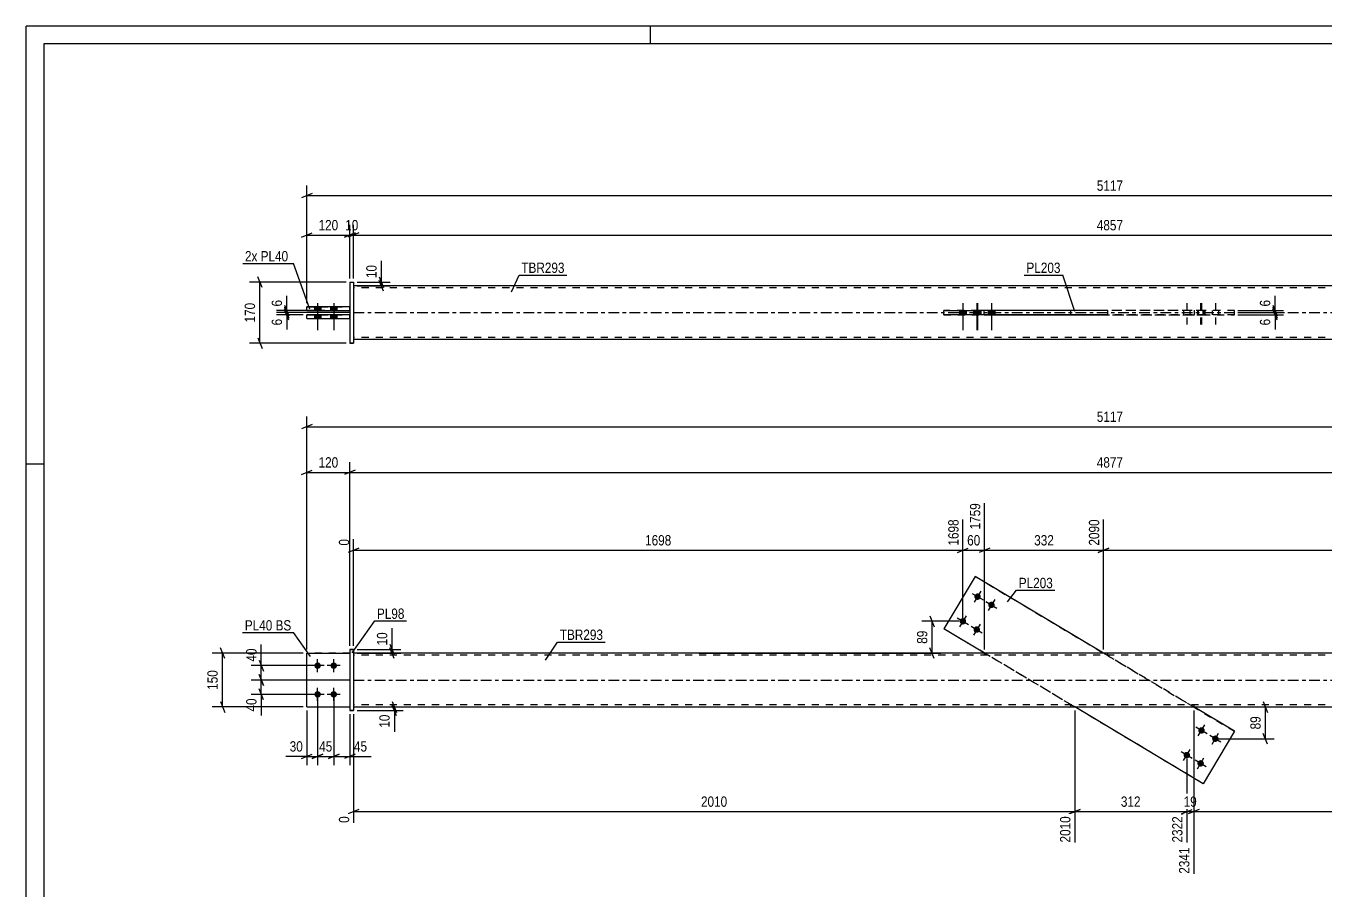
# Model space of a CAD drawing. Header units: millimetres. Extents: x 0 to 594, y 0 to 420.
# Drawn here: x 0 to 362.3, y 179.1 to 420 of the extents above; entities that cross this region are included whole.
import ezdxf

# ---------------------------------------------------------------- set-up
doc = ezdxf.new("R2010")
doc.units = ezdxf.units.MM
doc.linetypes.add('DXK_LINE_DOT2', pattern=[3.9198, 1.9599, -1.9599])
doc.linetypes.add('DXK_LINE_DOT3', pattern=[5.9187, 2.979, -0.9799, 0.9799, -0.9799])
doc.styles.add('Arial Narrow', font='ARIALN.TTF', dxfattribs={"height": 0.2})

# ---------------------------------------------------------------- blocks, each defined once
blk = doc.blocks.new('Unknown-580609029-1130')
at = {"color": 5, "linetype": 'Continuous'}
for p, q in [((594, 420), (0, 420)), ((0, 420), (0, 0)), ((174, 415), (174, 420)), ((589, 415), (5, 415)), ((5, 415), (5, 5)), ((5, 298), (0, 298))]:
    blk.add_line(p, q, dxfattribs=at)
blk = doc.blocks.new('Part-580609029-1689 - 1673')
at = {"color": 2, "linetype": 'Continuous'}
for p, q in [((264.5, 266.72), (255.78, 252.12)), ((264.5, 266.72), (264.5, 266.72)), ((300.29, 245.34), (264.5, 266.72)), ((267.14, 245.34), (255.78, 252.12)), ((328.06, 208.97), (292.26, 230.34)), ((336.77, 223.56), (325.42, 230.34)), ((336.77, 223.56), (328.06, 208.97))]:
    blk.add_line(p, q, dxfattribs=at)
at = {"color": 7, "linetype": 'DXK_LINE_DOT2'}
for p, q in [((264.5, 266.72), (336.77, 223.56)), ((328.06, 208.97), (255.78, 252.12)), ((292.26, 230.34), (267.14, 245.34)), ((325.42, 230.34), (300.29, 245.34))]:
    blk.add_line(p, q, dxfattribs=at)
blk = doc.blocks.new('Bolt-580609029-1681 - 1673')
at = {"linetype": 'Continuous'}
for points in [[(327.13, 223.03), (326.98, 223.14), (326.86, 223.28), (326.77, 223.45), (326.71, 223.63), (326.7, 223.81), (326.72, 224), (326.78, 224.18), (326.88, 224.34), (327, 224.48), (327.16, 224.59), (327.33, 224.66), (327.51, 224.7), (327.7, 224.69), (327.89, 224.65), (328.06, 224.57), (328.21, 224.46), (328.33, 224.32), (328.42, 224.15), (328.48, 223.97), (328.5, 223.79), (328.47, 223.6), (328.41, 223.42), (328.32, 223.26), (328.19, 223.12), (328.03, 223.01), (327.86, 222.94), (327.68, 222.9), (327.49, 222.91), (327.31, 222.95)], [(331, 220.72), (330.85, 220.83), (330.72, 220.97), (330.63, 221.14), (330.58, 221.32), (330.56, 221.51), (330.58, 221.69), (330.64, 221.87), (330.74, 222.03), (330.87, 222.17), (331.02, 222.28), (331.19, 222.35), (331.38, 222.39), (331.57, 222.39), (331.75, 222.34), (331.92, 222.27), (332.07, 222.15), (332.2, 222.01), (332.29, 221.85), (332.34, 221.67), (332.36, 221.48), (332.34, 221.29), (332.28, 221.11), (332.18, 220.95), (332.05, 220.82), (331.9, 220.71), (331.72, 220.63), (331.54, 220.6), (331.35, 220.6), (331.17, 220.64)], [(323.03, 216.16), (322.88, 216.27), (322.76, 216.41), (322.67, 216.58), (322.61, 216.76), (322.59, 216.94), (322.62, 217.13), (322.68, 217.31), (322.77, 217.47), (322.9, 217.61), (323.06, 217.72), (323.23, 217.79), (323.41, 217.83), (323.6, 217.82), (323.78, 217.78), (323.96, 217.7), (324.11, 217.59), (324.23, 217.45), (324.32, 217.29), (324.38, 217.11), (324.39, 216.92), (324.37, 216.73), (324.31, 216.55), (324.21, 216.39), (324.09, 216.25), (323.93, 216.15), (323.76, 216.07), (323.58, 216.03), (323.39, 216.04), (323.2, 216.08)], [(326.9, 213.85), (326.75, 213.96), (326.62, 214.11), (326.53, 214.27), (326.47, 214.45), (326.46, 214.64), (326.48, 214.82), (326.54, 215), (326.64, 215.16), (326.77, 215.3), (326.92, 215.41), (327.09, 215.48), (327.28, 215.52), (327.47, 215.52), (327.65, 215.48), (327.82, 215.4), (327.97, 215.28), (328.09, 215.14), (328.19, 214.98), (328.24, 214.8), (328.26, 214.61), (328.24, 214.42), (328.17, 214.25), (328.08, 214.08), (327.95, 213.95), (327.8, 213.84), (327.62, 213.76), (327.44, 213.73), (327.25, 213.73), (327.07, 213.77)]]:
    blk.add_hatch(color=1, dxfattribs=at).paths.add_polyline_path(points)
at = {"color": 1, "linetype": 'Continuous'}
for p, q in [((329.14, 222.88), (326.05, 224.72)), ((326.67, 222.25), (328.52, 225.35)), ((333, 220.57), (329.91, 222.42)), ((330.54, 219.95), (332.38, 223.04)), ((325.04, 216.01), (321.95, 217.85)), ((322.57, 215.39), (324.42, 218.48)), ((328.9, 213.7), (325.81, 215.55)), ((326.44, 213.08), (328.28, 216.17))]:
    blk.add_line(p, q, dxfattribs=at)
blk = doc.blocks.new('Bolt-580609029-1680 - 1673')
at = {"linetype": 'Continuous'}
for points in [[(265.65, 261.83), (265.81, 261.72), (265.93, 261.58), (266.02, 261.42), (266.08, 261.24), (266.09, 261.05), (266.07, 260.86), (266.01, 260.68), (265.91, 260.52), (265.79, 260.38), (265.63, 260.28), (265.46, 260.2), (265.27, 260.17), (265.09, 260.17), (264.9, 260.21), (264.73, 260.29), (264.58, 260.4), (264.46, 260.54), (264.37, 260.71), (264.31, 260.89), (264.29, 261.08), (264.32, 261.26), (264.38, 261.44), (264.47, 261.6), (264.6, 261.74), (264.75, 261.85), (264.93, 261.92), (265.11, 261.96), (265.3, 261.96), (265.48, 261.91)], [(269.52, 259.53), (269.67, 259.41), (269.79, 259.27), (269.88, 259.11), (269.94, 258.93), (269.96, 258.74), (269.93, 258.55), (269.87, 258.38), (269.78, 258.22), (269.65, 258.08), (269.5, 257.97), (269.32, 257.9), (269.14, 257.86), (268.95, 257.86), (268.77, 257.9), (268.6, 257.98), (268.44, 258.1), (268.32, 258.24), (268.23, 258.4), (268.17, 258.58), (268.16, 258.77), (268.18, 258.96), (268.24, 259.13), (268.34, 259.29), (268.46, 259.43), (268.62, 259.54), (268.79, 259.61), (268.98, 259.65), (269.16, 259.65), (269.35, 259.61)], [(261.55, 254.97), (261.7, 254.85), (261.83, 254.71), (261.92, 254.55), (261.97, 254.37), (261.99, 254.18), (261.97, 253.99), (261.91, 253.82), (261.81, 253.65), (261.68, 253.52), (261.53, 253.41), (261.36, 253.33), (261.17, 253.3), (260.98, 253.3), (260.8, 253.34), (260.63, 253.42), (260.48, 253.53), (260.36, 253.68), (260.26, 253.84), (260.21, 254.02), (260.19, 254.21), (260.21, 254.39), (260.28, 254.57), (260.37, 254.73), (260.5, 254.87), (260.65, 254.98), (260.83, 255.05), (261.01, 255.09), (261.2, 255.09), (261.38, 255.05)], [(265.42, 252.66), (265.57, 252.55), (265.69, 252.4), (265.78, 252.24), (265.84, 252.06), (265.86, 251.87), (265.83, 251.69), (265.77, 251.51), (265.68, 251.35), (265.55, 251.21), (265.39, 251.1), (265.22, 251.03), (265.04, 250.99), (264.85, 250.99), (264.66, 251.03), (264.49, 251.11), (264.34, 251.23), (264.22, 251.37), (264.13, 251.53), (264.07, 251.71), (264.06, 251.9), (264.08, 252.09), (264.14, 252.26), (264.24, 252.43), (264.36, 252.56), (264.52, 252.67), (264.69, 252.75), (264.87, 252.78), (265.06, 252.78), (265.25, 252.74)]]:
    blk.add_hatch(color=1, dxfattribs=at).paths.add_polyline_path(points)
at = {"color": 1, "linetype": 'Continuous'}
for p, q in [((263.65, 261.98), (266.74, 260.14)), ((266.12, 262.61), (264.27, 259.52)), ((267.51, 259.68), (270.6, 257.83)), ((269.98, 260.3), (268.13, 257.21)), ((259.55, 255.12), (262.64, 253.27)), ((262.01, 255.74), (260.17, 252.65)), ((263.41, 252.81), (266.5, 250.96)), ((265.88, 253.43), (264.03, 250.34))]:
    blk.add_line(p, q, dxfattribs=at)
blk = doc.blocks.new('Bolt-580609029-1683 - 1673')
at = {"linetype": 'Continuous'}
for points in [[(81.27, 240.94), (81.09, 240.96), (80.91, 241.02), (80.75, 241.12), (80.61, 241.24), (80.49, 241.39), (80.42, 241.57), (80.38, 241.75), (80.38, 241.94), (80.42, 242.12), (80.49, 242.29), (80.61, 242.45), (80.75, 242.57), (80.91, 242.67), (81.09, 242.72), (81.27, 242.74), (81.46, 242.72), (81.64, 242.67), (81.8, 242.57), (81.94, 242.45), (82.05, 242.29), (82.13, 242.12), (82.17, 241.94), (82.17, 241.75), (82.13, 241.57), (82.05, 241.39), (81.94, 241.24), (81.8, 241.12), (81.64, 241.02), (81.46, 240.96)], [(85.77, 240.94), (85.59, 240.96), (85.41, 241.02), (85.25, 241.12), (85.11, 241.24), (84.99, 241.39), (84.92, 241.57), (84.88, 241.75), (84.88, 241.94), (84.92, 242.12), (84.99, 242.29), (85.11, 242.45), (85.25, 242.57), (85.41, 242.67), (85.59, 242.72), (85.77, 242.74), (85.96, 242.72), (86.14, 242.67), (86.3, 242.57), (86.44, 242.45), (86.55, 242.29), (86.63, 242.12), (86.67, 241.94), (86.67, 241.75), (86.63, 241.57), (86.55, 241.39), (86.44, 241.24), (86.3, 241.12), (86.14, 241.02), (85.96, 240.96)], [(81.27, 232.94), (81.09, 232.96), (80.91, 233.02), (80.75, 233.12), (80.61, 233.24), (80.49, 233.39), (80.42, 233.57), (80.38, 233.75), (80.38, 233.94), (80.42, 234.12), (80.49, 234.29), (80.61, 234.45), (80.75, 234.57), (80.91, 234.67), (81.09, 234.72), (81.27, 234.74), (81.46, 234.72), (81.64, 234.67), (81.8, 234.57), (81.94, 234.45), (82.05, 234.29), (82.13, 234.12), (82.17, 233.94), (82.17, 233.75), (82.13, 233.57), (82.05, 233.39), (81.94, 233.24), (81.8, 233.12), (81.64, 233.02), (81.46, 232.96)], [(85.77, 232.94), (85.59, 232.96), (85.41, 233.02), (85.25, 233.12), (85.11, 233.24), (84.99, 233.39), (84.92, 233.57), (84.88, 233.75), (84.88, 233.94), (84.92, 234.12), (84.99, 234.29), (85.11, 234.45), (85.25, 234.57), (85.41, 234.67), (85.59, 234.72), (85.77, 234.74), (85.96, 234.72), (86.14, 234.67), (86.3, 234.57), (86.44, 234.45), (86.55, 234.29), (86.63, 234.12), (86.67, 233.94), (86.67, 233.75), (86.63, 233.57), (86.55, 233.39), (86.44, 233.24), (86.3, 233.12), (86.14, 233.02), (85.96, 232.96)]]:
    blk.add_hatch(color=1, dxfattribs=at).paths.add_polyline_path(points)
at = {"color": 1, "linetype": 'Continuous'}
for p, q in [((81.27, 240.04), (81.27, 243.64)), ((85.77, 240.04), (85.77, 243.64)), ((83.07, 241.84), (79.47, 241.84)), ((87.57, 241.84), (83.97, 241.84)), ((81.27, 232.04), (81.27, 235.64)), ((85.77, 232.04), (85.77, 235.64)), ((83.07, 233.84), (79.47, 233.84)), ((87.57, 233.84), (83.97, 233.84))]:
    blk.add_line(p, q, dxfattribs=at)
blk = doc.blocks.new('Part-580609029-1694 - 1673')
at = {"color": 2, "linetype": 'Continuous'}
for p, q in [((91.27, 246.34), (90.27, 246.34)), ((90.27, 246.34), (90.27, 229.34)), ((91.27, 246.34), (91.27, 246.34)), ((91.27, 246.34), (91.27, 229.34)), ((90.27, 229.34), (91.27, 229.34))]:
    blk.add_line(p, q, dxfattribs=at)
at = {"color": 7, "linetype": 'DXK_LINE_DOT2'}
for p, q in [((90.27, 246.34), (91.27, 246.34)), ((91.27, 229.34), (90.27, 229.34))]:
    blk.add_line(p, q, dxfattribs=at)
blk = doc.blocks.new('Part-580609029-1704 - 1673')
at = {"color": 2, "linetype": 'Continuous'}
for p, q in [((424.77, 245.34), (91.27, 245.34)), ((91.27, 230.34), (424.77, 230.34))]:
    blk.add_line(p, q, dxfattribs=at)
at = {"color": 7, "linetype": 'DXK_LINE_DOT2'}
for p, q in [((91.27, 245.34), (91.27, 230.34)), ((424.77, 244.74), (91.27, 244.74)), ((267.04, 245.34), (267.04, 244.74)), ((301.4, 245.34), (301.4, 244.74)), ((424.77, 230.94), (91.27, 230.94)), ((291.15, 230.34), (291.15, 230.94)), ((325.52, 230.34), (325.52, 230.94))]:
    blk.add_line(p, q, dxfattribs=at)
at = {"color": 7, "linetype": 'DXK_LINE_DOT3'}
blk.add_line((91.27, 237.84), (424.77, 237.84), dxfattribs=at)
blk = doc.blocks.new('Part-580609029-1720 - 1673')
at = {"color": 2, "linetype": 'Continuous'}
for p, q in [((78.27, 230.34), (78.27, 245.34)), ((78.27, 245.34), (90.27, 245.34)), ((78.27, 230.34), (78.27, 230.34)), ((78.27, 230.34), (90.27, 230.34))]:
    blk.add_line(p, q, dxfattribs=at)
at = {"color": 7, "linetype": 'DXK_LINE_DOT2'}
for p, q in [((90.27, 245.34), (78.27, 245.34)), ((90.27, 245.34), (90.27, 230.34)), ((78.27, 230.34), (78.27, 230.34)), ((78.27, 230.34), (90.27, 230.34)), ((90.27, 230.34), (90.27, 230.34))]:
    blk.add_line(p, q, dxfattribs=at)
blk = doc.blocks.new('Part-580609029-1725 - 1673')
at = {"color": 7, "linetype": 'DXK_LINE_DOT2'}
for p, q in [((78.27, 230.34), (78.27, 245.34)), ((78.27, 245.34), (90.27, 245.34)), ((90.27, 245.34), (78.27, 245.34)), ((90.27, 245.34), (90.27, 230.34)), ((78.27, 230.34), (78.27, 230.34)), ((78.27, 230.34), (90.27, 230.34)), ((78.27, 230.34), (90.27, 230.34)), ((90.27, 230.34), (90.27, 230.34))]:
    blk.add_line(p, q, dxfattribs=at)
blk = doc.blocks.new('Part-580609029-1418 - 1367')
at = {"color": 2, "linetype": 'Continuous'}
for p, q in [((78.27, 338.56), (78.27, 339.56)), ((90.27, 339.56), (78.27, 339.56)), ((78.27, 338.56), (78.27, 338.56)), ((78.27, 338.56), (90.27, 338.56))]:
    blk.add_line(p, q, dxfattribs=at)
at = {"color": 7, "linetype": 'DXK_LINE_DOT2'}
for p, q in [((78.27, 339.56), (90.27, 339.56)), ((78.27, 338.56), (90.27, 338.56)), ((90.27, 338.56), (90.27, 339.56))]:
    blk.add_line(p, q, dxfattribs=at)
blk = doc.blocks.new('Bolt-580609029-1370 - 1367')
at = {"linetype": 'Continuous'}
for points in [[(80.37, 340.76), (82.17, 340.76), (82.17, 341.76), (80.37, 341.76)], [(80.37, 340.76), (82.17, 340.76), (82.17, 341.76), (80.37, 341.76)], [(84.87, 340.76), (86.67, 340.76), (86.67, 341.76), (84.87, 341.76)], [(84.87, 340.76), (86.67, 340.76), (86.67, 341.76), (84.87, 341.76)], [(80.37, 338.56), (82.17, 338.56), (82.17, 339.56), (80.37, 339.56)], [(80.37, 338.56), (82.17, 338.56), (82.17, 339.56), (80.37, 339.56)], [(84.87, 338.56), (86.67, 338.56), (86.67, 339.56), (84.87, 339.56)], [(84.87, 338.56), (86.67, 338.56), (86.67, 339.56), (84.87, 339.56)]]:
    blk.add_hatch(color=1, dxfattribs=at).paths.add_polyline_path(points)
at = {"color": 1, "linetype": 'Continuous'}
for p, q in [((80.37, 341.76), (80.37, 340.76)), ((80.37, 341.76), (80.37, 340.76)), ((81.27, 342.76), (81.27, 335.26)), ((81.27, 342.76), (81.27, 335.26)), ((82.17, 341.76), (82.17, 340.76)), ((82.17, 341.76), (82.17, 340.76)), ((84.87, 341.76), (84.87, 340.76)), ((84.87, 341.76), (84.87, 340.76)), ((85.77, 342.76), (85.77, 335.26)), ((85.77, 342.76), (85.77, 335.26)), ((86.67, 341.76), (86.67, 340.76)), ((86.67, 341.76), (86.67, 340.76)), ((80.37, 339.56), (80.37, 338.56)), ((80.37, 339.56), (80.37, 338.56)), ((82.17, 339.56), (82.17, 338.56)), ((82.17, 339.56), (82.17, 338.56)), ((84.87, 339.56), (84.87, 338.56)), ((84.87, 339.56), (84.87, 338.56)), ((86.67, 339.56), (86.67, 338.56)), ((86.67, 339.56), (86.67, 338.56))]:
    blk.add_line(p, q, dxfattribs=at)
blk = doc.blocks.new('Bolt-580609029-1435 - 1367')
at = {"color": 1, "linetype": 'DXK_LINE_DOT2'}
for p, q in [((322.59, 340.76), (322.59, 339.56)), ((323.49, 342.76), (323.49, 335.26)), ((324.39, 340.76), (324.39, 339.56)), ((326.46, 340.76), (326.46, 339.56)), ((326.7, 340.76), (326.7, 339.56)), ((327.36, 342.76), (327.36, 335.26)), ((327.6, 342.76), (327.6, 335.26)), ((328.26, 340.76), (328.26, 339.56)), ((328.5, 340.76), (328.5, 339.56)), ((330.56, 340.76), (330.56, 339.56)), ((331.46, 342.76), (331.46, 335.26)), ((332.36, 340.76), (332.36, 339.56))]:
    blk.add_line(p, q, dxfattribs=at)
blk = doc.blocks.new('Part-580609029-1456 - 1367')
at = {"color": 2, "linetype": 'Continuous'}
for p, q in [((424.77, 347.66), (91.27, 347.66)), ((267.04, 340.86), (267.04, 340.76)), ((267.04, 340.86), (301.4, 340.86)), ((291.15, 340.86), (291.15, 340.76)), ((301.4, 340.86), (301.4, 339.46)), ((267.04, 339.46), (267.04, 339.56)), ((301.4, 339.46), (267.04, 339.46)), ((291.15, 339.46), (291.15, 339.56)), ((424.77, 332.66), (91.27, 332.66))]:
    blk.add_line(p, q, dxfattribs=at)
at = {"color": 7, "linetype": 'DXK_LINE_DOT2'}
for p, q in [((91.27, 347.66), (91.27, 332.66)), ((424.77, 347.06), (91.27, 347.06)), ((267.04, 340.76), (267.04, 340.86)), ((267.04, 339.56), (267.04, 340.76)), ((291.15, 340.86), (325.52, 340.86)), ((291.15, 340.76), (291.15, 340.86)), ((291.15, 339.56), (291.15, 340.76)), ((325.52, 340.86), (325.52, 339.46)), ((325.52, 339.46), (291.15, 339.46)), ((424.77, 333.26), (91.27, 333.26))]:
    blk.add_line(p, q, dxfattribs=at)
at = {"color": 7, "linetype": 'DXK_LINE_DOT3'}
blk.add_line((91.27, 340.16), (424.77, 340.16), dxfattribs=at)
blk = doc.blocks.new('Part-580609029-1413 - 1367')
at = {"color": 2, "linetype": 'Continuous'}
for p, q in [((78.27, 340.76), (78.27, 341.76)), ((90.27, 341.76), (78.27, 341.76)), ((78.27, 340.76), (78.27, 340.76)), ((78.27, 340.76), (90.27, 340.76))]:
    blk.add_line(p, q, dxfattribs=at)
at = {"color": 7, "linetype": 'DXK_LINE_DOT2'}
for p, q in [((78.27, 341.76), (90.27, 341.76)), ((78.27, 340.76), (90.27, 340.76)), ((90.27, 340.76), (90.27, 341.76))]:
    blk.add_line(p, q, dxfattribs=at)
blk = doc.blocks.new('Part-580609029-1397 - 1367')
at = {"color": 2, "linetype": 'Continuous'}
for p, q in [((255.78, 339.56), (255.78, 340.76)), ((255.78, 340.76), (264.5, 340.76)), ((264.5, 339.56), (264.5, 340.76)), ((301.4, 340.76), (264.5, 340.76)), ((264.5, 339.56), (255.78, 339.56)), ((301.4, 339.56), (264.5, 339.56))]:
    blk.add_line(p, q, dxfattribs=at)
at = {"color": 7, "linetype": 'DXK_LINE_DOT2'}
for p, q in [((328.06, 340.76), (255.78, 340.76)), ((336.77, 340.76), (301.4, 340.76)), ((328.06, 339.56), (328.06, 340.76)), ((336.77, 340.76), (328.06, 340.76)), ((336.77, 339.56), (336.77, 340.76)), ((255.78, 339.56), (328.06, 339.56)), ((336.77, 339.56), (301.4, 339.56)), ((328.06, 339.56), (336.77, 339.56))]:
    blk.add_line(p, q, dxfattribs=at)
blk = doc.blocks.new('Part-580609029-1398 - 1367')
at = {"color": 2, "linetype": 'Continuous'}
for p, q in [((90.27, 348.66), (91.27, 348.66)), ((90.27, 348.66), (90.27, 331.66)), ((91.27, 348.66), (91.27, 348.66)), ((91.27, 348.66), (91.27, 331.66)), ((91.27, 331.66), (90.27, 331.66)), ((90.27, 331.66), (90.27, 331.66))]:
    blk.add_line(p, q, dxfattribs=at)
at = {"color": 7, "linetype": 'DXK_LINE_DOT2'}
for p, q in [((90.27, 348.66), (91.27, 348.66)), ((90.27, 331.66), (91.27, 331.66)), ((90.27, 331.66), (90.27, 331.66))]:
    blk.add_line(p, q, dxfattribs=at)
blk = doc.blocks.new('Bolt-580609029-1436 - 1367')
at = {"linetype": 'Continuous'}
for points in [[(261.99, 340.76), (260.19, 340.76), (260.19, 339.56), (261.99, 339.56)], [(265.86, 340.76), (264.06, 340.76), (264.06, 339.56), (265.86, 339.56)], [(266.09, 340.76), (264.29, 340.76), (264.29, 339.56), (266.09, 339.56)], [(269.96, 340.76), (268.16, 340.76), (268.16, 339.56), (269.96, 339.56)]]:
    blk.add_hatch(color=1, dxfattribs=at).paths.add_polyline_path(points)
at = {"color": 1, "linetype": 'Continuous'}
for p, q in [((260.19, 340.76), (260.19, 339.56)), ((261.09, 342.76), (261.09, 335.26)), ((261.99, 340.76), (261.99, 339.56)), ((264.06, 340.76), (264.06, 339.56)), ((264.29, 340.76), (264.29, 339.56)), ((264.96, 342.76), (264.96, 335.26)), ((265.19, 342.76), (265.19, 335.26)), ((265.86, 340.76), (265.86, 339.56)), ((266.09, 340.76), (266.09, 339.56)), ((268.16, 340.76), (268.16, 339.56)), ((269.06, 342.76), (269.06, 335.26)), ((269.96, 340.76), (269.96, 339.56))]:
    blk.add_line(p, q, dxfattribs=at)
blk = doc.blocks.new('StraightDimension-580609029-1850 - 1673')
at = {"color": 7, "linetype": 'Continuous'}
for p, q in [((292.26, 229.34), (292.26, 192.58)), ((323.49, 215.93), (323.49, 192.58)), ((293.76, 201.79), (290.76, 200.59)), ((292.26, 201.19), (323.49, 201.19)), ((321.99, 200.59), (324.99, 201.79))]:
    blk.add_line(p, q, dxfattribs=at)
at = {"color": 0}
blk.add_wipeout([(311.22, 201.94), (311.22, 206.14), (304.53, 206.14), (304.53, 201.94)], dxfattribs=at)
at = {"color": 0, "linetype": 'Continuous'}
blk.add_wipeout([(322.89, 200.49), (318.69, 200.49), (318.69, 191.98), (322.89, 191.98)], dxfattribs=at)
at = {"color": 3, "style": 'Arial Narrow'}
blk.add_text('312', height=2.863, dxfattribs=at).set_placement((305.13, 202.54))
at = {"color": 3, "linetype": 'Continuous', "style": 'Arial Narrow'}
blk.add_text('2322', height=2.863, rotation=90.0002, dxfattribs=at).set_placement((322.29, 192.58))
blk = doc.blocks.new('StraightDimension-580609029-1792 - 1673')
at = {"color": 7, "linetype": 'Continuous'}
for p, q in [((267.14, 246.34), (267.14, 287.09)), ((261.09, 255.19), (261.09, 282.59)), ((259.59, 273.38), (262.59, 274.58)), ((261.09, 273.98), (267.14, 273.98)), ((268.64, 274.58), (265.64, 273.38))]:
    blk.add_line(p, q, dxfattribs=at)
at = {"color": 0}
blk.add_wipeout([(266.54, 274.73), (266.54, 278.93), (261.69, 278.93), (261.69, 274.73)], dxfattribs=at)
at = {"color": 0, "linetype": 'Continuous'}
blk.add_wipeout([(266.54, 287.69), (262.34, 287.69), (262.34, 279.18), (266.54, 279.18)], dxfattribs=at)
at = {"color": 3, "linetype": 'Continuous', "style": 'Arial Narrow'}
blk.add_text('1759', height=2.863, rotation=90.0002, dxfattribs=at).set_placement((265.94, 279.78))
at = {"color": 3, "style": 'Arial Narrow'}
blk.add_text('60', height=2.863, dxfattribs=at).set_placement((262.29, 275.33))
blk = doc.blocks.new('StraightDimension-580609029-1823 - 1673')
at = {"color": 7, "linetype": 'Continuous'}
for p, q in [((81.27, 232.84), (81.27, 214.17)), ((85.77, 232.84), (85.77, 214.17)), ((79.77, 215.97), (82.77, 217.17)), ((81.27, 216.57), (85.77, 216.57)), ((87.27, 217.17), (84.27, 215.97))]:
    blk.add_line(p, q, dxfattribs=at)
at = {"color": 0}
blk.add_wipeout([(85.95, 217.32), (85.95, 221.52), (81.1, 221.52), (81.1, 217.32)], dxfattribs=at)
at = {"color": 3, "style": 'Arial Narrow'}
blk.add_text('45', height=2.863, dxfattribs=at).set_placement((81.7, 217.92))
blk = doc.blocks.new('StraightDimension-580609029-1746 - 1673')
at = {"color": 7, "linetype": 'Continuous'}
for p, q in [((79.77, 309), (76.77, 307.8)), ((78.27, 246.34), (78.27, 311.25)), ((78.27, 308.4), (525.87, 308.4))]:
    blk.add_line(p, q, dxfattribs=at)
at = {"color": 0}
blk.add_wipeout([(306.33, 309.15), (306.33, 313.35), (297.82, 313.35), (297.82, 309.15)], dxfattribs=at)
at = {"color": 3, "style": 'Arial Narrow'}
blk.add_text('5117', height=2.863, dxfattribs=at).set_placement((298.42, 309.75))
blk = doc.blocks.new('StraightDimension-580609029-1806 - 1673')
at = {"color": 7, "linetype": 'Continuous'}
for p, q in [((261.09, 255.19), (261.09, 282.59)), ((91.27, 247.34), (91.27, 277.11)), ((92.77, 274.58), (89.77, 273.38)), ((91.27, 273.98), (261.09, 273.98)), ((259.59, 273.38), (262.59, 274.58))]:
    blk.add_line(p, q, dxfattribs=at)
at = {"color": 0, "linetype": 'Continuous'}
for points in [[(260.49, 283.19), (256.29, 283.19), (256.29, 274.68), (260.49, 274.68)], [(90.67, 277.71), (86.47, 277.71), (86.47, 274.68), (90.67, 274.68)]]:
    blk.add_wipeout(points, dxfattribs=at)
at = {"color": 0}
blk.add_wipeout([(180.44, 274.73), (180.44, 278.93), (171.93, 278.93), (171.93, 274.73)], dxfattribs=at)
at = {"color": 3, "linetype": 'Continuous', "style": 'Arial Narrow'}
for s, height, p in [('1698', 2.863, (259.89, 275.28)), ('0', 2.86, (90.07, 275.28))]:
    blk.add_text(s, height=height, rotation=90.0002, dxfattribs=at).set_placement(p)
at = {"color": 3, "style": 'Arial Narrow'}
blk.add_text('1698', height=2.863, dxfattribs=at).set_placement((172.53, 275.33))
blk = doc.blocks.new('StraightDimension-580609029-1891 - 1673')
at = {"color": 7, "linetype": 'Continuous'}
for p, q in [((92.27, 230.34), (105.08, 230.34)), ((92.27, 229.34), (105.08, 229.34)), ((102.08, 231.84), (103.28, 228.84)), ((103.28, 227.84), (102.08, 230.84)), ((102.68, 229.34), (102.68, 230.34))]:
    blk.add_line(p, q, dxfattribs=at)
at = {"color": 0}
blk.add_wipeout([(101.93, 228.82), (97.73, 228.82), (97.73, 223.96), (101.93, 223.96)], dxfattribs=at)
at = {"color": 7, "linetype": 'Continuous'}
blk.add_line((102.68, 229.34), (102.68, 223.44), dxfattribs=at)
blk.add_line((102.68, 229.34), (102.68, 223.44), dxfattribs=at)
at = {"color": 3, "style": 'Arial Narrow'}
blk.add_text('10', height=2.863, rotation=90.0002, dxfattribs=at).set_placement((101.33, 224.56))
blk = doc.blocks.new('StraightDimension-580609029-1830 - 1673')
at = {"color": 7, "linetype": 'Continuous'}
for p, q in [((85.77, 232.84), (85.77, 214.17)), ((90.27, 228.34), (90.27, 214.17)), ((84.27, 215.97), (87.27, 217.17)), ((85.77, 216.57), (90.27, 216.57)), ((91.77, 217.17), (88.77, 215.97))]:
    blk.add_line(p, q, dxfattribs=at)
at = {"color": 0}
blk.add_wipeout([(95.66, 217.32), (95.66, 221.52), (90.8, 221.52), (90.8, 217.32)], dxfattribs=at)
at = {"color": 7, "linetype": 'Continuous'}
blk.add_line((90.27, 216.57), (96.18, 216.57), dxfattribs=at)
blk.add_line((90.27, 216.57), (96.18, 216.57), dxfattribs=at)
at = {"color": 3, "style": 'Arial Narrow'}
blk.add_text('45', height=2.863, dxfattribs=at).set_placement((91.4, 217.92))
blk = doc.blocks.new('StraightDimension-580609029-2057 - 1673')
at = {"color": 7, "linetype": 'Continuous'}
for p, q in [((78.27, 246.34), (78.27, 298.52)), ((90.27, 247.34), (90.27, 298.52)), ((76.77, 295.07), (79.77, 296.27)), ((78.27, 295.67), (90.27, 295.67)), ((91.77, 296.27), (88.77, 295.07))]:
    blk.add_line(p, q, dxfattribs=at)
at = {"color": 0}
blk.add_wipeout([(87.62, 296.42), (87.62, 300.62), (80.93, 300.62), (80.93, 296.42)], dxfattribs=at)
at = {"color": 3, "style": 'Arial Narrow'}
blk.add_text('120', height=2.863, dxfattribs=at).set_placement((81.53, 297.02))
blk = doc.blocks.new('StraightDimension-580609029-1900 - 1673')
at = {"color": 7, "linetype": 'Continuous'}
for p, q in [((101.42, 247.84), (102.62, 244.84)), ((102.62, 243.84), (101.42, 246.84)), ((92.27, 246.34), (104.42, 246.34)), ((92.27, 245.34), (104.42, 245.34)), ((102.02, 245.34), (102.02, 246.34))]:
    blk.add_line(p, q, dxfattribs=at)
at = {"color": 0}
blk.add_wipeout([(101.27, 251.72), (97.07, 251.72), (97.07, 246.87), (101.27, 246.87)], dxfattribs=at)
at = {"color": 7, "linetype": 'Continuous'}
blk.add_line((102.02, 246.34), (102.02, 252.25), dxfattribs=at)
blk.add_line((102.02, 246.34), (102.02, 252.25), dxfattribs=at)
at = {"color": 3, "style": 'Arial Narrow'}
blk.add_text('10', height=2.863, rotation=90.0002, dxfattribs=at).set_placement((100.67, 247.47))
blk = doc.blocks.new('StraightDimension-580609029-1735 - 1673')
at = {"color": 7, "linetype": 'Continuous'}
for p, q in [((260.09, 254.19), (249.68, 254.19)), ((251.93, 255.69), (253.13, 252.69)), ((252.53, 245.34), (252.53, 254.19)), ((253.13, 243.84), (251.93, 246.84)), ((187.53, 245.34), (254.93, 245.34))]:
    blk.add_line(p, q, dxfattribs=at)
at = {"color": 0}
blk.add_wipeout([(251.78, 252.2), (247.58, 252.2), (247.58, 247.34), (251.78, 247.34)], dxfattribs=at)
at = {"color": 3, "style": 'Arial Narrow'}
blk.add_text('89', height=2.863, rotation=90.0002, dxfattribs=at).set_placement((251.18, 247.94))
blk = doc.blocks.new('StraightDimension-580609029-1760 - 1673')
at = {"color": 7, "linetype": 'Continuous'}
for p, q in [((300.29, 246.34), (300.29, 282.59)), ((512.87, 247.34), (512.87, 282.59)), ((301.79, 274.58), (298.79, 273.38)), ((300.29, 273.98), (512.87, 273.98)), ((511.37, 273.38), (514.37, 274.58))]:
    blk.add_line(p, q, dxfattribs=at)
at = {"color": 0, "linetype": 'Continuous'}
blk.add_wipeout([(512.27, 283.19), (508.07, 283.19), (508.07, 274.68), (512.27, 274.68)], dxfattribs=at)
at = {"color": 0}
blk.add_wipeout([(410.84, 274.73), (410.84, 278.93), (402.33, 278.93), (402.33, 274.73)], dxfattribs=at)
at = {"color": 3, "linetype": 'Continuous', "style": 'Arial Narrow'}
blk.add_text('4857', height=2.863, rotation=90.0002, dxfattribs=at).set_placement((511.67, 275.28))
at = {"color": 3, "style": 'Arial Narrow'}
blk.add_text('2767', height=2.863, dxfattribs=at).set_placement((402.93, 275.33))
blk = doc.blocks.new('StraightDimension-580609029-2050 - 1673')
at = {"color": 7, "linetype": 'Continuous'}
for p, q in [((90.27, 247.34), (90.27, 298.52)), ((91.77, 296.27), (88.77, 295.07)), ((90.27, 295.67), (513.87, 295.67))]:
    blk.add_line(p, q, dxfattribs=at)
at = {"color": 0}
blk.add_wipeout([(306.33, 296.42), (306.33, 300.62), (297.82, 300.62), (297.82, 296.42)], dxfattribs=at)
at = {"color": 3, "style": 'Arial Narrow'}
blk.add_text('4877', height=2.863, dxfattribs=at).set_placement((298.42, 297.02))
blk = doc.blocks.new('StraightDimension-580609029-1772 - 1673')
at = {"color": 7, "linetype": 'Continuous'}
for p, q in [((267.14, 246.34), (267.14, 287.09)), ((300.29, 246.34), (300.29, 282.59)), ((268.64, 274.58), (265.64, 273.38)), ((267.14, 273.98), (300.29, 273.98)), ((298.79, 273.38), (301.79, 274.58))]:
    blk.add_line(p, q, dxfattribs=at)
at = {"color": 0, "linetype": 'Continuous'}
blk.add_wipeout([(299.69, 283.19), (295.49, 283.19), (295.49, 274.68), (299.69, 274.68)], dxfattribs=at)
at = {"color": 0}
blk.add_wipeout([(287.06, 274.73), (287.06, 278.93), (280.37, 278.93), (280.37, 274.73)], dxfattribs=at)
at = {"color": 3, "linetype": 'Continuous', "style": 'Arial Narrow'}
blk.add_text('2090', height=2.863, rotation=90.0002, dxfattribs=at).set_placement((299.09, 275.28))
at = {"color": 3, "style": 'Arial Narrow'}
blk.add_text('332', height=2.863, dxfattribs=at).set_placement((280.97, 275.33))
blk = doc.blocks.new('StraightDimension-580609029-1813 - 1673')
at = {"color": 7, "linetype": 'Continuous'}
for p, q in [((81.27, 232.84), (81.27, 214.17)), ((78.27, 229.34), (78.27, 214.17)), ((76.77, 215.97), (79.77, 217.17)), ((78.27, 216.57), (81.27, 216.57)), ((82.77, 217.17), (79.77, 215.97))]:
    blk.add_line(p, q, dxfattribs=at)
at = {"color": 0}
blk.add_wipeout([(77.75, 217.32), (77.75, 221.52), (72.89, 221.52), (72.89, 217.32)], dxfattribs=at)
at = {"color": 7, "linetype": 'Continuous'}
blk.add_line((78.27, 216.57), (72.37, 216.57), dxfattribs=at)
blk.add_line((78.27, 216.57), (72.37, 216.57), dxfattribs=at)
at = {"color": 3, "style": 'Arial Narrow'}
blk.add_text('30', height=2.863, dxfattribs=at).set_placement((73.49, 217.92))
blk = doc.blocks.new('StraightDimension-580609029-1838 - 1673')
at = {"color": 7, "linetype": 'Continuous'}
for p, q in [((91.27, 228.34), (91.27, 198.06)), ((292.26, 229.34), (292.26, 192.58)), ((92.77, 201.79), (89.77, 200.59)), ((91.27, 201.19), (292.26, 201.19)), ((290.76, 200.59), (293.76, 201.79))]:
    blk.add_line(p, q, dxfattribs=at)
at = {"color": 0}
blk.add_wipeout([(196.02, 201.94), (196.02, 206.14), (187.51, 206.14), (187.51, 201.94)], dxfattribs=at)
at = {"color": 0, "linetype": 'Continuous'}
for points in [[(90.67, 200.49), (86.47, 200.49), (86.47, 197.46), (90.67, 197.46)], [(291.66, 200.49), (287.46, 200.49), (287.46, 191.98), (291.66, 191.98)]]:
    blk.add_wipeout(points, dxfattribs=at)
at = {"color": 3, "style": 'Arial Narrow'}
blk.add_text('2010', height=2.863, dxfattribs=at).set_placement((188.11, 202.54))
at = {"color": 3, "linetype": 'Continuous', "style": 'Arial Narrow'}
for s, height, p in [('0', 2.86, (90.07, 198.06)), ('2010', 2.863, (291.06, 192.58))]:
    blk.add_text(s, height=height, rotation=90.0002, dxfattribs=at).set_placement(p)
blk = doc.blocks.new('StraightDimension-580609029-1864 - 1673')
at = {"color": 7, "linetype": 'Continuous'}
for p, q in [((325.42, 229.34), (325.42, 183.88)), ((323.49, 215.93), (323.49, 192.58)), ((321.99, 200.59), (324.99, 201.79)), ((323.49, 201.19), (325.42, 201.19)), ((326.92, 201.79), (323.92, 200.59))]:
    blk.add_line(p, q, dxfattribs=at)
at = {"color": 0}
blk.add_wipeout([(326.88, 201.94), (326.88, 206.14), (322.03, 206.14), (322.03, 201.94)], dxfattribs=at)
at = {"color": 0, "linetype": 'Continuous'}
blk.add_wipeout([(324.82, 191.79), (320.62, 191.79), (320.62, 183.28), (324.82, 183.28)], dxfattribs=at)
at = {"color": 3, "style": 'Arial Narrow'}
blk.add_text('19', height=2.863, dxfattribs=at).set_placement((322.63, 202.54))
at = {"color": 3, "linetype": 'Continuous', "style": 'Arial Narrow'}
blk.add_text('2341', height=2.863, rotation=90.0002, dxfattribs=at).set_placement((324.22, 183.88))
blk = doc.blocks.new('StraightDimension-580609029-1878 - 1673')
at = {"color": 7, "linetype": 'Continuous'}
for p, q in [((325.42, 229.34), (325.42, 183.88)), ((512.87, 228.34), (512.87, 192.58)), ((326.92, 201.79), (323.92, 200.59)), ((325.42, 201.19), (512.87, 201.19)), ((511.37, 200.59), (514.37, 201.79))]:
    blk.add_line(p, q, dxfattribs=at)
at = {"color": 0}
blk.add_wipeout([(423.4, 201.94), (423.4, 206.14), (414.89, 206.14), (414.89, 201.94)], dxfattribs=at)
at = {"color": 0, "linetype": 'Continuous'}
blk.add_wipeout([(512.27, 200.49), (508.07, 200.49), (508.07, 191.98), (512.27, 191.98)], dxfattribs=at)
at = {"color": 3, "style": 'Arial Narrow'}
blk.add_text('2516', height=2.863, dxfattribs=at).set_placement((415.49, 202.54))
at = {"color": 3, "linetype": 'Continuous', "style": 'Arial Narrow'}
blk.add_text('4857', height=2.863, rotation=90.0002, dxfattribs=at).set_placement((511.67, 192.58))
blk = doc.blocks.new('StraightDimension-580609029-1909 - 1673')
at = {"color": 7, "linetype": 'Continuous'}
for p, q in [((64.98, 243.34), (66.18, 240.34)), ((80.27, 241.84), (62.73, 241.84)), ((66.18, 236.34), (64.98, 239.34)), ((65.58, 237.84), (65.58, 241.84)), ((90.27, 237.84), (62.73, 237.84))]:
    blk.add_line(p, q, dxfattribs=at)
at = {"color": 0}
blk.add_wipeout([(64.83, 247.22), (60.63, 247.22), (60.63, 242.37), (64.83, 242.37)], dxfattribs=at)
at = {"color": 7, "linetype": 'Continuous'}
blk.add_line((65.58, 241.84), (65.58, 247.75), dxfattribs=at)
blk.add_line((65.58, 241.84), (65.58, 247.75), dxfattribs=at)
at = {"color": 3, "style": 'Arial Narrow'}
blk.add_text('40', height=2.863, rotation=90.0002, dxfattribs=at).set_placement((64.23, 242.97))
blk = doc.blocks.new('StraightDimension-580609029-1922 - 1673')
at = {"color": 7, "linetype": 'Continuous'}
for p, q in [((64.98, 239.34), (66.18, 236.34)), ((90.27, 237.84), (62.73, 237.84)), ((65.58, 233.84), (65.58, 237.84)), ((80.27, 233.84), (62.73, 233.84)), ((66.18, 232.34), (64.98, 235.34))]:
    blk.add_line(p, q, dxfattribs=at)
at = {"color": 0}
blk.add_wipeout([(64.83, 233.32), (60.63, 233.32), (60.63, 228.46), (64.83, 228.46)], dxfattribs=at)
at = {"color": 7, "linetype": 'Continuous'}
blk.add_line((65.58, 233.84), (65.58, 227.94), dxfattribs=at)
blk.add_line((65.58, 233.84), (65.58, 227.94), dxfattribs=at)
at = {"color": 3, "style": 'Arial Narrow'}
blk.add_text('40', height=2.863, rotation=90.0002, dxfattribs=at).set_placement((64.23, 229.06))
blk = doc.blocks.new('StraightDimension-580609029-1979 - 1673')
at = {"color": 7, "linetype": 'Continuous'}
for p, q in [((55.37, 243.84), (54.17, 246.84)), ((77.27, 245.34), (51.92, 245.34)), ((54.77, 230.34), (54.77, 245.34)), ((77.27, 230.34), (51.92, 230.34)), ((54.17, 231.84), (55.37, 228.84))]:
    blk.add_line(p, q, dxfattribs=at)
at = {"color": 0}
blk.add_wipeout([(54.02, 241.19), (49.82, 241.19), (49.82, 234.5), (54.02, 234.5)], dxfattribs=at)
at = {"color": 3, "style": 'Arial Narrow'}
blk.add_text('150', height=2.863, rotation=90.0002, dxfattribs=at).set_placement((53.42, 235.1))
blk = doc.blocks.new('StraightDimension-580609029-1993 - 1673')
at = {"color": 7, "linetype": 'Continuous'}
for p, q in [((343.7, 230.34), (347.82, 230.34)), ((344.82, 231.84), (346.02, 228.84)), ((345.42, 221.49), (345.42, 230.34)), ((332.46, 221.49), (347.82, 221.49)), ((346.02, 219.99), (344.82, 222.99))]:
    blk.add_line(p, q, dxfattribs=at)
at = {"color": 0}
blk.add_wipeout([(344.67, 228.35), (340.47, 228.35), (340.47, 223.49), (344.67, 223.49)], dxfattribs=at)
at = {"color": 3, "style": 'Arial Narrow'}
blk.add_text('89', height=2.863, rotation=90.0002, dxfattribs=at).set_placement((344.07, 224.09))
blk = doc.blocks.new('StraightDimension-580609029-1471 - 1367')
at = {"color": 7, "linetype": 'Continuous'}
for p, q in [((92.27, 348.66), (101.45, 348.66)), ((98.45, 350.16), (99.65, 347.16)), ((99.65, 346.16), (98.45, 349.16)), ((99.05, 347.66), (99.05, 348.66)), ((92.27, 347.66), (101.45, 347.66))]:
    blk.add_line(p, q, dxfattribs=at)
at = {"color": 0}
blk.add_wipeout([(98.3, 354.04), (94.1, 354.04), (94.1, 349.18), (98.3, 349.18)], dxfattribs=at)
at = {"color": 7, "linetype": 'Continuous'}
blk.add_line((99.05, 348.66), (99.05, 354.56), dxfattribs=at)
blk.add_line((99.05, 348.66), (99.05, 354.56), dxfattribs=at)
at = {"color": 3, "style": 'Arial Narrow'}
blk.add_text('10', height=2.863, rotation=90.0002, dxfattribs=at).set_placement((97.7, 349.78))
blk = doc.blocks.new('StraightDimension-580609029-1540 - 1367')
at = {"color": 7, "linetype": 'Continuous'}
for p, q in [((337.77, 340.76), (350.49, 340.76)), ((347.49, 342.26), (348.69, 339.26)), ((348.69, 338.66), (347.49, 341.66)), ((348.09, 340.16), (348.09, 340.76)), ((337.77, 340.16), (350.49, 340.16))]:
    blk.add_line(p, q, dxfattribs=at)
at = {"color": 0}
blk.add_wipeout([(347.34, 344.31), (343.14, 344.31), (343.14, 341.28), (347.34, 341.28)], dxfattribs=at)
at = {"color": 7, "linetype": 'Continuous'}
blk.add_line((348.09, 340.76), (348.09, 344.83), dxfattribs=at)
blk.add_line((348.09, 340.76), (348.09, 344.83), dxfattribs=at)
at = {"color": 3, "style": 'Arial Narrow'}
blk.add_text('6', height=2.86, rotation=90.0002, dxfattribs=at).set_placement((346.74, 341.88))
blk = doc.blocks.new('StraightDimension-580609029-1525 - 1367')
at = {"color": 7, "linetype": 'Continuous'}
for p, q in [((89.27, 348.66), (62.33, 348.66)), ((65.78, 347.16), (64.58, 350.16)), ((65.18, 331.66), (65.18, 348.66)), ((89.27, 331.66), (62.33, 331.66)), ((64.58, 333.16), (65.78, 330.16))]:
    blk.add_line(p, q, dxfattribs=at)
at = {"color": 0}
blk.add_wipeout([(64.43, 343.5), (60.23, 343.5), (60.23, 336.81), (64.43, 336.81)], dxfattribs=at)
at = {"color": 3, "style": 'Arial Narrow'}
blk.add_text('170', height=2.863, rotation=90.0002, dxfattribs=at).set_placement((63.83, 337.42))
blk = doc.blocks.new('StraightDimension-580609029-1536 - 1367')
at = {"color": 7, "linetype": 'Continuous'}
for p, q in [((347.49, 341.66), (348.69, 338.66)), ((348.69, 338.06), (347.49, 341.06)), ((337.77, 340.16), (350.49, 340.16)), ((337.77, 339.56), (350.49, 339.56)), ((348.09, 339.56), (348.09, 340.16))]:
    blk.add_line(p, q, dxfattribs=at)
at = {"color": 0}
blk.add_wipeout([(347.34, 339.03), (343.14, 339.03), (343.14, 336), (347.34, 336)], dxfattribs=at)
at = {"color": 7, "linetype": 'Continuous'}
blk.add_line((348.09, 339.56), (348.09, 335.48), dxfattribs=at)
blk.add_line((348.09, 339.56), (348.09, 335.48), dxfattribs=at)
at = {"color": 3, "style": 'Arial Narrow'}
blk.add_text('6', height=2.86, rotation=90.0002, dxfattribs=at).set_placement((346.74, 336.6))
blk = doc.blocks.new('StraightDimension-580609029-1489 - 1367')
at = {"color": 7, "linetype": 'Continuous'}
for p, q in [((83.27, 340.76), (69.83, 340.76)), ((72.08, 342.26), (73.28, 339.26)), ((73.28, 338.66), (72.08, 341.66)), ((72.68, 340.16), (72.68, 340.76)), ((90.27, 340.16), (69.83, 340.16))]:
    blk.add_line(p, q, dxfattribs=at)
at = {"color": 0}
blk.add_wipeout([(71.93, 344.31), (67.73, 344.31), (67.73, 341.28), (71.93, 341.28)], dxfattribs=at)
at = {"color": 7, "linetype": 'Continuous'}
blk.add_line((72.68, 340.76), (72.68, 344.84), dxfattribs=at)
blk.add_line((72.68, 340.76), (72.68, 344.84), dxfattribs=at)
at = {"color": 3, "style": 'Arial Narrow'}
blk.add_text('6', height=2.86, rotation=90.0002, dxfattribs=at).set_placement((71.33, 341.88))
blk = doc.blocks.new('StraightDimension-580609029-1545 - 1367')
at = {"color": 7, "linetype": 'Continuous'}
for p, q in [((79.77, 373.36), (76.77, 372.16)), ((78.27, 342.76), (78.27, 375.61)), ((78.27, 372.76), (525.87, 372.76))]:
    blk.add_line(p, q, dxfattribs=at)
at = {"color": 0}
blk.add_wipeout([(306.33, 373.51), (306.33, 377.71), (297.82, 377.71), (297.82, 373.51)], dxfattribs=at)
at = {"color": 3, "style": 'Arial Narrow'}
blk.add_text('5117', height=2.863, dxfattribs=at).set_placement((298.42, 374.11))
blk = doc.blocks.new('StraightDimension-580609029-1508 - 1367')
at = {"color": 7, "linetype": 'Continuous'}
for p, q in [((72.08, 341.66), (73.28, 338.66)), ((73.28, 338.06), (72.08, 341.06)), ((90.27, 340.16), (69.83, 340.16)), ((77.27, 339.56), (69.83, 339.56)), ((72.68, 339.56), (72.68, 340.16))]:
    blk.add_line(p, q, dxfattribs=at)
at = {"color": 0}
blk.add_wipeout([(71.93, 339.03), (67.73, 339.03), (67.73, 336), (71.93, 336)], dxfattribs=at)
at = {"color": 7, "linetype": 'Continuous'}
blk.add_line((72.68, 339.56), (72.68, 335.48), dxfattribs=at)
blk.add_line((72.68, 339.56), (72.68, 335.48), dxfattribs=at)
at = {"color": 3, "style": 'Arial Narrow'}
blk.add_text('6', height=2.86, rotation=90.0002, dxfattribs=at).set_placement((71.33, 336.6))
blk = doc.blocks.new('StraightDimension-580609029-1556 - 1367')
at = {"color": 7, "linetype": 'Continuous'}
for p, q in [((88.77, 361.15), (91.77, 362.35)), ((92.77, 362.35), (89.77, 361.15)), ((90.27, 349.66), (90.27, 364.6)), ((91.27, 349.66), (91.27, 364.6)), ((90.27, 361.75), (91.27, 361.75))]:
    blk.add_line(p, q, dxfattribs=at)
at = {"color": 0}
blk.add_wipeout([(93.2, 362.5), (93.2, 366.7), (88.35, 366.7), (88.35, 362.5)], dxfattribs=at)
at = {"color": 3, "style": 'Arial Narrow'}
blk.add_text('10', height=2.863, dxfattribs=at).set_placement((88.95, 363.1))
blk = doc.blocks.new('StraightDimension-580609029-1566 - 1367')
at = {"color": 7, "linetype": 'Continuous'}
for p, q in [((76.77, 361.15), (79.77, 362.35)), ((78.27, 342.76), (78.27, 364.6)), ((91.77, 362.35), (88.77, 361.15)), ((90.27, 349.66), (90.27, 364.6)), ((78.27, 361.75), (90.27, 361.75))]:
    blk.add_line(p, q, dxfattribs=at)
at = {"color": 0}
blk.add_wipeout([(87.62, 362.5), (87.62, 366.7), (80.93, 366.7), (80.93, 362.5)], dxfattribs=at)
at = {"color": 3, "style": 'Arial Narrow'}
blk.add_text('120', height=2.863, dxfattribs=at).set_placement((81.53, 363.1))
blk = doc.blocks.new('StraightDimension-580609029-1576 - 1367')
at = {"color": 7, "linetype": 'Continuous'}
for p, q in [((92.77, 362.35), (89.77, 361.15)), ((91.27, 349.66), (91.27, 364.6)), ((91.27, 361.75), (512.87, 361.75))]:
    blk.add_line(p, q, dxfattribs=at)
at = {"color": 0}
blk.add_wipeout([(306.33, 362.5), (306.33, 366.7), (297.82, 366.7), (297.82, 362.5)], dxfattribs=at)
at = {"color": 3, "style": 'Arial Narrow'}
blk.add_text('4857', height=2.863, dxfattribs=at).set_placement((298.42, 363.1))
blk = doc.blocks.new('Mark-580609029-1685 - 1673')
at = {"color": 0}
blk.add_wipeout([(286.17, 263.44), (286.17, 266.44), (276.67, 266.44), (276.67, 263.44)], dxfattribs=at)
blk.add_wipeout([(286.17, 263.44), (286.17, 266.44), (276.67, 266.44), (276.67, 263.44)], dxfattribs=at)
at = {"color": 30, "linetype": 'Continuous'}
for p, q in [((273.54, 259.66), (276.07, 262.84)), ((276.07, 262.84), (286.77, 262.84))]:
    blk.add_line(p, q, dxfattribs=at)
at = {"color": 3, "style": 'Arial Narrow'}
blk.add_text('PL203', height=2.863, dxfattribs=at).set_placement((276.67, 263.44))
blk = doc.blocks.new('Mark-580609029-1690 - 1673')
at = {"color": 0}
blk.add_wipeout([(105.48, 254.88), (105.48, 257.88), (97.8, 257.88), (97.8, 254.88)], dxfattribs=at)
blk.add_wipeout([(105.48, 254.88), (105.48, 257.88), (97.8, 257.88), (97.8, 254.88)], dxfattribs=at)
at = {"color": 30, "linetype": 'Continuous'}
for p, q in [((90.91, 245.43), (97.2, 254.28)), ((97.2, 254.28), (106.08, 254.28))]:
    blk.add_line(p, q, dxfattribs=at)
at = {"color": 3, "style": 'Arial Narrow'}
blk.add_text('PL98', height=2.863, dxfattribs=at).set_placement((97.8, 254.88))
blk = doc.blocks.new('Mark-580609029-1700 - 1673')
at = {"color": 0}
blk.add_wipeout([(160.82, 249.02), (160.82, 252.02), (148.77, 252.02), (148.77, 249.02)], dxfattribs=at)
blk.add_wipeout([(160.82, 249.02), (160.82, 252.02), (148.77, 252.02), (148.77, 249.02)], dxfattribs=at)
at = {"color": 30, "linetype": 'Continuous'}
for p, q in [((144.77, 243.37), (148.17, 248.42)), ((148.17, 248.42), (161.42, 248.42))]:
    blk.add_line(p, q, dxfattribs=at)
at = {"color": 3, "style": 'Arial Narrow'}
blk.add_text('TBR293', height=2.863, dxfattribs=at).set_placement((148.77, 249.02))
blk = doc.blocks.new('MarkSet-580609029-2083 - 1673')
at = {"color": 0}
blk.add_wipeout([(68.65, 251.64), (68.65, 254.64), (60.98, 254.64), (60.98, 251.64)], dxfattribs=at)
blk.add_wipeout([(68.65, 251.64), (68.65, 254.64), (60.98, 254.64), (60.98, 251.64)], dxfattribs=at)
blk.add_wipeout([(73.93, 251.64), (73.93, 254.64), (69.55, 254.64), (69.55, 251.64)], dxfattribs=at)
blk.add_wipeout([(73.93, 251.64), (73.93, 254.64), (69.55, 254.64), (69.55, 251.64)], dxfattribs=at)
at = {"color": 30, "linetype": 'Continuous'}
for p in [(60.38, 251.04), (79.31, 244.4)]:
    blk.add_line(p, (74.53, 251.04), dxfattribs=at)
at = {"color": 3, "style": 'Arial Narrow'}
for s, p in [('PL40', (60.98, 251.64)), ('BS', (69.55, 251.64))]:
    blk.add_text(s, height=2.863, dxfattribs=at).set_placement(p)
blk = doc.blocks.new('MarkSet-580609029-1658 - 1367')
at = {"color": 0}
blk.add_wipeout([(64.49, 354.45), (64.49, 357.45), (61.02, 357.45), (61.02, 354.45)], dxfattribs=at)
blk.add_wipeout([(64.49, 354.45), (64.49, 357.45), (61.02, 357.45), (61.02, 354.45)], dxfattribs=at)
blk.add_wipeout([(73.07, 354.45), (73.07, 357.45), (65.39, 357.45), (65.39, 354.45)], dxfattribs=at)
blk.add_wipeout([(73.07, 354.45), (73.07, 357.45), (65.39, 357.45), (65.39, 354.45)], dxfattribs=at)
at = {"color": 30, "linetype": 'Continuous'}
for p in [(60.42, 353.85), (79.12, 341.14)]:
    blk.add_line(p, (74.57, 353.85), dxfattribs=at)
at = {"color": 3, "style": 'Arial Narrow'}
for s, p in [('2x', (61.02, 354.45)), ('PL40', (65.39, 354.45))]:
    blk.add_text(s, height=2.863, dxfattribs=at).set_placement(p)
blk = doc.blocks.new('Mark-580609029-1392 - 1367')
at = {"color": 0}
blk.add_wipeout([(288.31, 351.23), (288.31, 354.23), (278.81, 354.23), (278.81, 351.23)], dxfattribs=at)
blk.add_wipeout([(288.31, 351.23), (288.31, 354.23), (278.81, 354.23), (278.81, 351.23)], dxfattribs=at)
at = {"color": 30, "linetype": 'Continuous'}
for p in [(278.21, 350.63), (292.29, 340.46)]:
    blk.add_line(p, (288.91, 350.63), dxfattribs=at)
at = {"color": 3, "style": 'Arial Narrow'}
blk.add_text('PL203', height=2.863, dxfattribs=at).set_placement((278.81, 351.23))
blk = doc.blocks.new('Mark-580609029-1452 - 1367')
at = {"color": 0}
blk.add_wipeout([(150.1, 351.23), (150.1, 354.23), (138.04, 354.23), (138.04, 351.23)], dxfattribs=at)
blk.add_wipeout([(150.1, 351.23), (150.1, 354.23), (138.04, 354.23), (138.04, 351.23)], dxfattribs=at)
at = {"color": 30, "linetype": 'Continuous'}
for p, q in [((135.34, 345.97), (137.44, 350.63)), ((137.44, 350.63), (150.7, 350.63))]:
    blk.add_line(p, q, dxfattribs=at)
at = {"color": 3, "style": 'Arial Narrow'}
blk.add_text('TBR293', height=2.863, dxfattribs=at).set_placement((138.04, 351.23))

msp = doc.modelspace()

# ---------------------------------------------------------------- block references
for name in ['Unknown-580609029-1130', 'Part-580609029-1398 - 1367', 'Part-580609029-1456 - 1367', 'Part-580609029-1413 - 1367', 'Bolt-580609029-1370 - 1367', 'Part-580609029-1397 - 1367', 'Bolt-580609029-1436 - 1367', 'Bolt-580609029-1435 - 1367', 'Part-580609029-1418 - 1367', 'Part-580609029-1689 - 1673', 'Bolt-580609029-1680 - 1673', 'Part-580609029-1704 - 1673', 'Part-580609029-1720 - 1673', 'Part-580609029-1725 - 1673', 'Bolt-580609029-1683 - 1673', 'Part-580609029-1694 - 1673', 'Bolt-580609029-1681 - 1673']:
    msp.add_blockref(name, (0, 0))

# ---------------------------------------------------------------- next in the draw order: block references
for name in ['StraightDimension-580609029-1471 - 1367', 'StraightDimension-580609029-1525 - 1367', 'StraightDimension-580609029-1540 - 1367', 'StraightDimension-580609029-1792 - 1673', 'StraightDimension-580609029-1823 - 1673', 'StraightDimension-580609029-1891 - 1673', 'StraightDimension-580609029-1850 - 1673']:
    msp.add_blockref(name, (0, 0))

# ---------------------------------------------------------------- next in the draw order: block references
for name in ['StraightDimension-580609029-1489 - 1367', 'StraightDimension-580609029-1536 - 1367', 'StraightDimension-580609029-1746 - 1673', 'StraightDimension-580609029-1830 - 1673', 'StraightDimension-580609029-1864 - 1673']:
    msp.add_blockref(name, (0, 0))

# ---------------------------------------------------------------- next in the draw order: block references
for name in ['StraightDimension-580609029-1545 - 1367', 'StraightDimension-580609029-1806 - 1673', 'StraightDimension-580609029-1760 - 1673', 'StraightDimension-580609029-1813 - 1673', 'StraightDimension-580609029-1838 - 1673', 'StraightDimension-580609029-1878 - 1673']:
    msp.add_blockref(name, (0, 0))

# ---------------------------------------------------------------- next in the draw order: block references
for name in ['StraightDimension-580609029-1556 - 1367', 'StraightDimension-580609029-1508 - 1367', 'StraightDimension-580609029-2057 - 1673', 'StraightDimension-580609029-1735 - 1673', 'StraightDimension-580609029-1993 - 1673']:
    msp.add_blockref(name, (0, 0))

# ---------------------------------------------------------------- next in the draw order: block references
for name in ['StraightDimension-580609029-1566 - 1367', 'StraightDimension-580609029-1900 - 1673']:
    msp.add_blockref(name, (0, 0))

# ---------------------------------------------------------------- next in the draw order: block references
for name in ['StraightDimension-580609029-1576 - 1367', 'MarkSet-580609029-1658 - 1367', 'StraightDimension-580609029-2050 - 1673']:
    msp.add_blockref(name, (0, 0))

# ---------------------------------------------------------------- next in the draw order: block references
for name in ['Mark-580609029-1452 - 1367', 'Mark-580609029-1392 - 1367', 'StraightDimension-580609029-1772 - 1673', 'Mark-580609029-1700 - 1673', 'StraightDimension-580609029-1909 - 1673']:
    msp.add_blockref(name, (0, 0))

# ---------------------------------------------------------------- next in the draw order: block references
for name in ['Mark-580609029-1685 - 1673', 'Mark-580609029-1690 - 1673', 'StraightDimension-580609029-1922 - 1673']:
    msp.add_blockref(name, (0, 0))

# ---------------------------------------------------------------- next in the draw order: block references
msp.add_blockref('StraightDimension-580609029-1979 - 1673', (0, 0))

# ---------------------------------------------------------------- next in the draw order: block references
msp.add_blockref('MarkSet-580609029-2083 - 1673', (0, 0))

doc.saveas('drawing.dxf')
